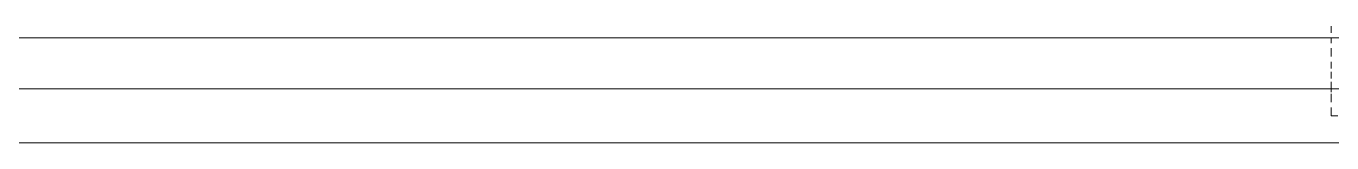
# Model space of a CAD drawing. Header units: millimetres. Extents: x 2928 to 3112, y 1220 to 1280.
# Drawn here: x 3057.796 to 3059.067, y 1234.329 to 1234.443 of the extents above; entities that cross this region are included whole.
import ezdxf

# ---------------------------------------------------------------- set-up
doc = ezdxf.new("R2010")
doc.units = ezdxf.units.MM

msp = doc.modelspace()

# ---------------------------------------------------------------- linework, layer by layer
at = {"color": 252, "linetype": 'Continuous', "lineweight": 13, "true_color": 0x989898}
for points in [[(3059.06622, 1234.44308), (3059.06622, 1234.43646), (3059.06622, 1234.43646)], [(3059.06622, 1234.4315), (3059.06622, 1234.42654), (3059.06622, 1234.42654)], [(3059.06622, 1234.42158), (3059.06622, 1234.41331), (3059.06622, 1234.41331)], [(3059.06622, 1234.40834), (3059.06622, 1234.40173), (3059.06622, 1234.40173)], [(3059.06622, 1234.39842), (3059.06622, 1234.3918), (3059.06622, 1234.3918)], [(3059.06622, 1234.3885), (3059.06622, 1234.37857), (3059.06622, 1234.37857)], [(3059.06622, 1234.37692), (3059.06622, 1234.36865), (3059.06622, 1234.36865)], [(3059.06622, 1234.36369), (3059.06622, 1234.35542), (3059.07284, 1234.35542)]]:
    msp.add_lwpolyline(points, dxfattribs=at)
at = {"color": 7, "linetype": 'Continuous', "lineweight": 9, "true_color": 0x000007}
msp.add_lwpolyline([(3097.80098, 1234.4315), (3057.2948, 1234.4315), (3057.2948, 1234.4315)], dxfattribs=at)
at = {"color": 252, "linetype": 'Continuous', "lineweight": 5, "true_color": 0x989898}
for points in [[(3057.2948, 1234.38188), (3097.80098, 1234.38188), (3097.80098, 1234.38188)], [(3056.81845, 1234.32895), (3098.20124, 1234.32895), (3098.20124, 1234.32895)]]:
    msp.add_lwpolyline(points, dxfattribs=at)

doc.saveas('drawing.dxf')
